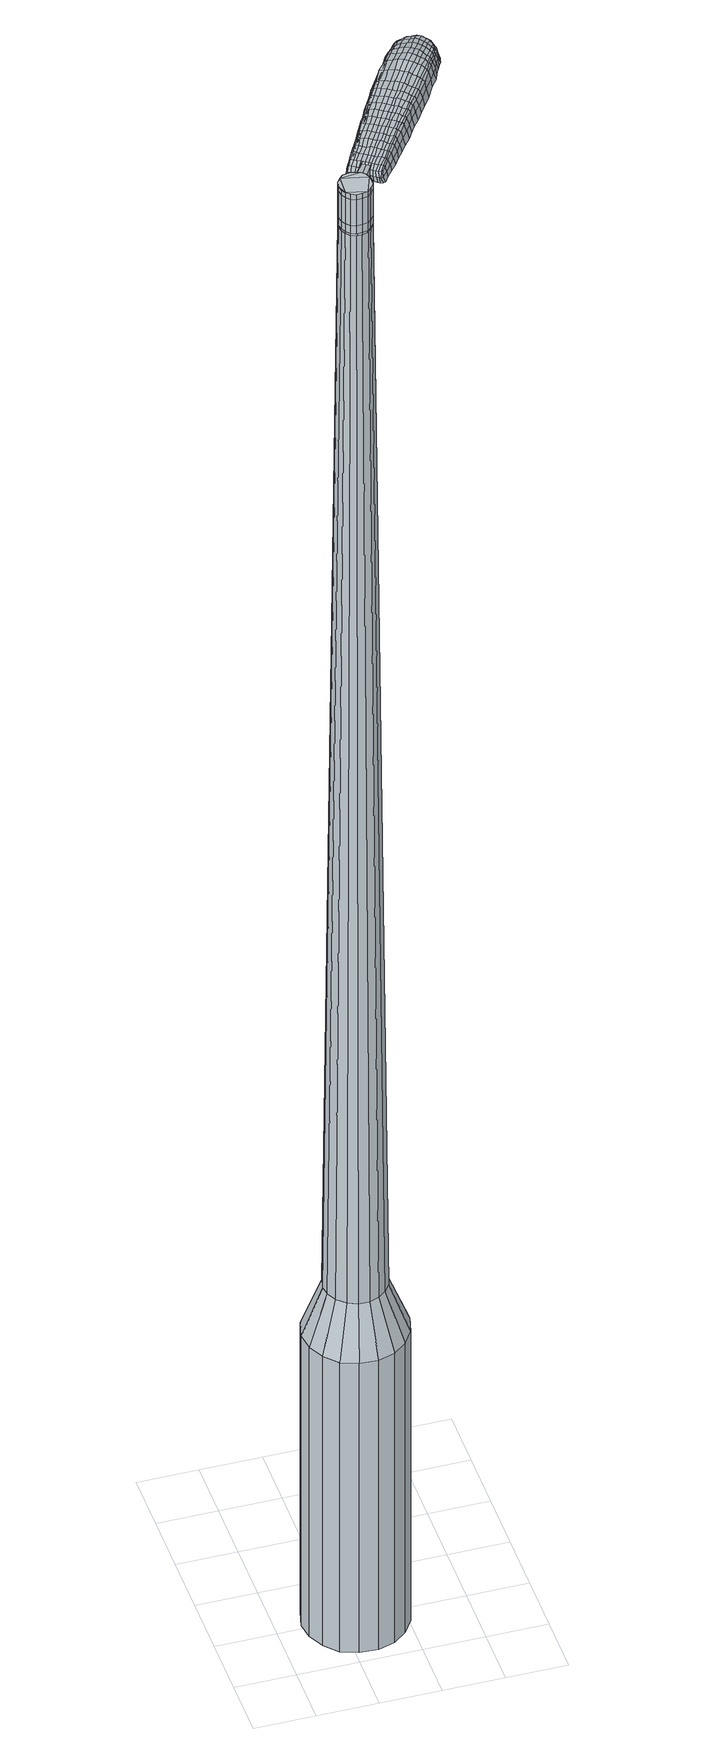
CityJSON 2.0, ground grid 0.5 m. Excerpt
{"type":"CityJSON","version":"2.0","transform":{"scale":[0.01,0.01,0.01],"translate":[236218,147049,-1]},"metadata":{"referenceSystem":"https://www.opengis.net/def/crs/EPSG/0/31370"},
"CityObjects":{
"object1":{"type":"GenericCityObject","attributes":{"cluster":483,"mean_distance_to_centroid":0.312,"new_centroid_x":236218.63,"new_centroid_y":147049.5,"mean_distance_to_camera":14.28,"H1":21.54,"H2":21.82,"Z_final":111.84,"cluster2":-1,"proj_x":236224.09,"proj_y":147053.05,"id_line":56197,"bearing_l":146.95,"distance":6.52,"orientation":"right","G_obj":56.95},"geometry":[{"type":"MultiSurface","lod":"2","boundaries":[[[0,1,2,3]],[[1,4,5,2]],[[4,6,7,5]],[[6,8,9,7]],[[8,10,11,9]],[[10,12,13,11]],[[12,14,15,13]],[[14,16,17,15]],[[16,18,19,17]],[[18,20,21,19]],[[20,22,23,21]],[[22,24,25,23]],[[24,26,27,25]],[[26,28,29,27]],[[28,30,31,29]],[[30,32,33,31]],[[32,34,35,33]],[[34,0,3,35]],[[36,37,38,39]],[[38,40,41,42]],[[41,43,42]],[[42,44,45,46]],[[45,47,46]],[[46,48,49,50]],[[49,51,50]],[[42,46,50,38]],[[50,52,39,38]],[[53,36,39]],[[2,5,7,35]],[[7,9,11,15]],[[11,13,15]],[[15,17,19,23]],[[19,21,23]],[[23,25,27,31]],[[27,29,31]],[[15,23,31,7]],[[31,33,35,7]],[[3,2,35]],[[1,0,54,55]],[[0,34,56,54]],[[34,32,57,56]],[[32,30,58,57]],[[30,28,59,58]],[[28,26,60,59]],[[26,24,61,60]],[[24,22,62,61]],[[22,20,63,62]],[[20,18,64,63]],[[18,16,65,64]],[[16,14,66,65]],[[14,12,67,66]],[[12,10,68,67]],[[10,8,69,68]],[[8,6,70,69]],[[6,4,71,70]],[[4,1,55,71]],[[55,54,72,73]],[[54,56,74,72]],[[56,57,75,74]],[[57,58,76,75]],[[58,59,77,76]],[[59,60,78,77]],[[60,61,79,78]],[[61,62,80,79]],[[62,63,81,80]],[[63,64,82,81]],[[64,65,83,82]],[[65,66,84,83]],[[66,67,85,84]],[[67,68,86,85]],[[68,69,87,86]],[[69,70,88,87]],[[70,71,89,88]],[[71,55,73,89]],[[72,90,91,73]],[[92,93,90,72]],[[75,94,93,92]],[[95,96,94,75]],[[77,97,96,95]],[[98,99,97,77]],[[100,101,99,98]],[[80,102,101,100]],[[81,103,102,80]],[[82,104,103,81]],[[105,106,104,82]],[[84,107,106,105]],[[108,109,107,84]],[[86,110,109,108]],[[111,112,110,86]],[[113,114,112,111]],[[89,115,114,113]],[[73,91,115,89]],[[116,117,118,119]],[[120,116,119,121]],[[122,120,121,123]],[[124,122,123,125]],[[126,124,125,127]],[[128,126,127,129]],[[130,128,129,131]],[[132,130,131,133]],[[134,132,133,135]],[[136,134,135,137]],[[138,136,137,139]],[[140,138,139,141]],[[142,140,141,143]],[[144,142,143,145]],[[146,144,145,147]],[[148,146,147,149]],[[74,92,72]],[[74,75,92]],[[76,95,75]],[[76,77,95]],[[78,98,77]],[[78,79,100,98]],[[79,80,100]],[[83,105,82]],[[83,84,105]],[[85,108,84]],[[85,86,108]],[[87,111,86]],[[87,88,113,111]],[[88,89,113]],[[150,114,115]],[[150,151,112,114]],[[151,110,112]],[[152,109,110]],[[152,107,109]],[[153,106,107]],[[153,104,106]],[[154,101,102]],[[154,155,99,101]],[[155,97,99]],[[156,96,97]],[[156,94,96]],[[157,93,94]],[[157,90,93]],[[39,52,148,158]],[[91,90,159,149]],[[53,39,158,117]],[[90,157,118,159]],[[36,53,117,116]],[[157,94,119,118]],[[37,36,116,120]],[[94,156,121,119]],[[38,37,120,122]],[[156,97,123,121]],[[40,38,122,124]],[[97,155,125,123]],[[41,40,124,126]],[[155,154,127,125]],[[43,41,126,128]],[[154,102,129,127]],[[42,43,128,130]],[[102,103,131,129]],[[44,42,130,132]],[[103,104,133,131]],[[45,44,132,134]],[[104,153,135,133]],[[47,45,134,136]],[[153,107,137,135]],[[46,47,136,138]],[[107,152,139,137]],[[48,46,138,140]],[[152,110,141,139]],[[49,48,140,142]],[[110,151,143,141]],[[51,49,142,144]],[[151,150,145,143]],[[50,51,144,146]],[[150,115,147,145]],[[52,50,146,148]],[[115,91,149,147]],[[148,149,160,161]],[[149,159,162,160]],[[159,118,163,162]],[[118,117,164,163]],[[117,158,165,164]],[[158,148,161,165]],[[166,167,168,169]],[[170,166,169,171]],[[166,170,172,173]],[[167,166,173,174]],[[175,176,177,178]],[[179,175,178,180]],[[175,179,181,182]],[[176,175,182,183]],[[184,185,186,187]],[[188,184,187,189]],[[184,188,190,191]],[[185,184,191,192]],[[193,194,195,196]],[[197,193,196,198]],[[193,197,199,200]],[[194,193,200,201]],[[202,203,204,205]],[[206,202,205,207]],[[202,206,208,209]],[[203,202,209,210]],[[211,212,213,214]],[[215,211,214,216]],[[211,215,217,218]],[[212,211,218,219]],[[220,221,222,223]],[[212,220,223,213]],[[220,212,219,224]],[[221,220,224,225]],[[226,227,228,229]],[[221,226,229,222]],[[226,221,225,230]],[[227,226,230,231]],[[232,170,171,233]],[[227,232,233,228]],[[232,227,231,234]],[[170,232,234,172]],[[235,236,237,238]],[[239,235,238,240]],[[235,239,241,242]],[[236,235,242,243]],[[244,245,246,247]],[[236,244,247,237]],[[244,236,243,248]],[[245,244,248,249]],[[250,251,252,253]],[[245,250,253,246]],[[250,245,249,254]],[[251,250,254,255]],[[256,257,258,259]],[[251,256,259,252]],[[256,251,255,260]],[[257,256,260,261]],[[262,167,174,263]],[[257,262,263,258]],[[262,257,261,264]],[[167,262,264,168]],[[265,266,267,268]],[[269,265,268,270]],[[265,269,271,272]],[[266,265,272,273]],[[274,275,276,277]],[[266,274,277,267]],[[274,266,273,278]],[[275,274,278,279]],[[280,281,282,283]],[[275,280,283,276]],[[280,275,279,284]],[[281,280,284,285]],[[286,179,180,287]],[[281,286,287,282]],[[286,281,285,288]],[[179,286,288,181]],[[289,290,291,292]],[[293,289,292,294]],[[289,293,295,296]],[[290,289,296,297]],[[298,299,300,301]],[[290,298,301,291]],[[298,290,297,302]],[[299,298,302,303]],[[304,305,306,307]],[[299,304,307,300]],[[304,299,303,308]],[[305,304,308,309]],[[310,311,312,313]],[[305,310,313,306]],[[310,305,309,314]],[[311,310,314,315]],[[316,176,183,317]],[[311,316,317,312]],[[316,311,315,318]],[[176,316,318,177]],[[319,205,204,320]],[[321,319,320,322]],[[319,321,323,324]],[[205,319,324,207]],[[325,321,322,326]],[[327,325,326,328]],[[325,327,329,330]],[[321,325,330,323]],[[331,327,328,332]],[[333,331,332,334]],[[331,333,335,336]],[[327,331,336,329]],[[337,333,334,338]],[[339,337,338,340]],[[337,339,341,342]],[[333,337,342,335]],[[343,339,340,344]],[[194,343,344,195]],[[343,194,201,345]],[[339,343,345,341]],[[346,347,192,191]],[[348,346,191,190]],[[346,348,349,350]],[[347,346,350,351]],[[352,353,351,350]],[[354,352,350,349]],[[352,354,355,356]],[[353,352,356,357]],[[358,359,357,356]],[[360,358,356,355]],[[358,360,361,362]],[[359,358,362,363]],[[364,365,363,362]],[[366,364,362,361]],[[364,366,199,197]],[[365,364,197,198]],[[367,368,369,370]],[[269,367,370,271]],[[367,269,270,371]],[[368,367,371,372]],[[373,188,189,374]],[[368,373,374,369]],[[373,368,372,375]],[[188,373,375,190]],[[376,377,378,379]],[[215,376,379,217]],[[376,215,216,380]],[[377,376,380,381]],[[382,383,384,385]],[[377,382,385,378]],[[382,377,381,386]],[[383,382,386,387]],[[388,185,192,389]],[[383,388,389,384]],[[388,383,387,390]],[[185,388,390,186]],[[391,392,393,394]],[[173,391,394,174]],[[391,173,172,395]],[[392,391,395,396]],[[397,398,399,400]],[[392,397,400,393]],[[397,392,396,401]],[[398,397,401,402]],[[403,196,195,404]],[[398,403,404,399]],[[403,398,402,405]],[[196,403,405,198]],[[406,407,408,409]],[[178,406,409,180]],[[406,178,177,410]],[[407,406,410,411]],[[412,200,199,413]],[[407,412,413,408]],[[412,407,411,414]],[[200,412,414,201]],[[415,416,417,418]],[[293,415,418,295]],[[415,293,294,419]],[[416,415,419,420]],[[421,206,207,422]],[[416,421,422,417]],[[421,416,420,423]],[[206,421,423,208]],[[424,425,426,427]],[[239,424,427,241]],[[424,239,240,428]],[[425,424,428,429]],[[430,431,432,433]],[[425,430,433,426]],[[430,425,429,434]],[[431,430,434,435]],[[436,203,210,437]],[[431,436,437,432]],[[436,431,435,438]],[[203,436,438,204]],[[439,440,429,428]],[[238,439,428,240]],[[439,238,237,441]],[[440,439,441,442]],[[443,444,435,434]],[[440,443,434,429]],[[443,440,442,445]],[[444,443,445,446]],[[447,320,204,438]],[[444,447,438,435]],[[447,444,446,448]],[[320,447,448,322]],[[449,450,451,452]],[[296,449,452,297]],[[449,296,295,418]],[[450,449,418,417]],[[453,324,323,454]],[[450,453,454,451]],[[453,450,417,422]],[[324,453,422,207]],[[455,456,442,441]],[[247,455,441,237]],[[455,247,246,457]],[[456,455,457,458]],[[459,460,446,445]],[[456,459,445,442]],[[459,456,458,461]],[[460,459,461,462]],[[463,326,322,448]],[[460,463,448,446]],[[463,460,462,464]],[[326,463,464,328]],[[465,466,467,468]],[[302,465,468,303]],[[465,302,297,452]],[[466,465,452,451]],[[469,330,329,470]],[[466,469,470,467]],[[469,466,451,454]],[[330,469,454,323]],[[471,472,458,457]],[[253,471,457,246]],[[471,253,252,473]],[[472,471,473,474]],[[475,476,462,461]],[[472,475,461,458]],[[475,472,474,477]],[[476,475,477,478]],[[479,332,328,464]],[[476,479,464,462]],[[479,476,478,480]],[[332,479,480,334]],[[481,482,483,484]],[[308,481,484,309]],[[481,308,303,468]],[[482,481,468,467]],[[485,336,335,486]],[[482,485,486,483]],[[485,482,467,470]],[[336,485,470,329]],[[487,488,474,473]],[[259,487,473,252]],[[487,259,258,489]],[[488,487,489,490]],[[491,492,478,477]],[[488,491,477,474]],[[491,488,490,493]],[[492,491,493,494]],[[495,338,334,480]],[[492,495,480,478]],[[495,492,494,496]],[[338,495,496,340]],[[497,498,499,500]],[[314,497,500,315]],[[497,314,309,484]],[[498,497,484,483]],[[501,342,341,502]],[[498,501,502,499]],[[501,498,483,486]],[[342,501,486,335]],[[503,504,490,489]],[[263,503,489,258]],[[503,263,174,394]],[[504,503,394,393]],[[505,506,494,493]],[[504,505,493,490]],[[505,504,393,400]],[[506,505,400,399]],[[507,344,340,496]],[[506,507,496,494]],[[507,506,399,404]],[[344,507,404,195]],[[508,509,411,410]],[[318,508,410,177]],[[508,318,315,500]],[[509,508,500,499]],[[510,345,201,414]],[[509,510,414,411]],[[510,509,499,502]],[[345,510,502,341]],[[511,512,372,371]],[[268,511,371,270]],[[511,268,267,513]],[[512,511,513,514]],[[515,348,190,375]],[[512,515,375,372]],[[515,512,514,516]],[[348,515,516,349]],[[517,518,519,520]],[[218,517,520,219]],[[517,218,217,379]],[[518,517,379,378]],[[521,522,523,524]],[[518,521,524,519]],[[521,518,378,385]],[[522,521,385,384]],[[525,347,351,526]],[[522,525,526,523]],[[525,522,384,389]],[[347,525,389,192]],[[527,528,514,513]],[[277,527,513,267]],[[527,277,276,529]],[[528,527,529,530]],[[531,354,349,516]],[[528,531,516,514]],[[531,528,530,532]],[[354,531,532,355]],[[533,534,535,536]],[[224,533,536,225]],[[533,224,219,520]],[[534,533,520,519]],[[537,538,539,540]],[[534,537,540,535]],[[537,534,519,524]],[[538,537,524,523]],[[541,353,357,542]],[[538,541,542,539]],[[541,538,523,526]],[[353,541,526,351]],[[543,544,530,529]],[[283,543,529,276]],[[543,283,282,545]],[[544,543,545,546]],[[547,360,355,532]],[[544,547,532,530]],[[547,544,546,548]],[[360,547,548,361]],[[549,550,551,552]],[[230,549,552,231]],[[549,230,225,536]],[[550,549,536,535]],[[553,554,555,556]],[[550,553,556,551]],[[553,550,535,540]],[[554,553,540,539]],[[557,359,363,558]],[[554,557,558,555]],[[557,554,539,542]],[[359,557,542,357]],[[559,560,546,545]],[[287,559,545,282]],[[559,287,180,409]],[[560,559,409,408]],[[561,366,361,548]],[[560,561,548,546]],[[561,560,408,413]],[[366,561,413,199]],[[562,563,396,395]],[[234,562,395,172]],[[562,234,231,552]],[[563,562,552,551]],[[564,565,402,401]],[[563,564,401,396]],[[564,563,551,556]],[[565,564,556,555]],[[566,365,198,405]],[[565,566,405,402]],[[566,565,555,558]],[[365,566,558,363]],[[567,568,569,570]],[[570,569,571,572]],[[573,571,569,574]],[[574,569,568,575]],[[576,577,578,579]],[[579,578,580,581]],[[582,580,578,583]],[[583,578,577,584]],[[585,586,587,588]],[[588,587,589,590]],[[591,589,587,592]],[[592,587,586,593]],[[594,595,596,597]],[[597,596,598,599]],[[600,598,596,601]],[[601,596,595,602]],[[603,604,605,606]],[[606,605,607,608]],[[609,607,605,610]],[[610,605,604,611]],[[612,613,614,615]],[[615,614,616,617]],[[618,616,614,619]],[[619,614,613,620]],[[621,622,623,624]],[[624,623,613,612]],[[620,613,623,625]],[[625,623,622,626]],[[627,628,629,630]],[[630,629,622,621]],[[626,622,629,631]],[[631,629,628,632]],[[572,571,633,634]],[[634,633,628,627]],[[632,628,633,635]],[[635,633,571,573]],[[636,637,638,639]],[[639,638,640,641]],[[642,640,638,643]],[[643,638,637,644]],[[645,646,647,648]],[[648,647,637,636]],[[644,637,647,649]],[[649,647,646,650]],[[651,652,653,654]],[[654,653,646,645]],[[650,646,653,655]],[[655,653,652,656]],[[657,658,659,660]],[[660,659,652,651]],[[656,652,659,661]],[[661,659,658,662]],[[575,568,663,664]],[[664,663,658,657]],[[662,658,663,665]],[[665,663,568,567]],[[666,667,668,669]],[[669,668,670,671]],[[672,670,668,673]],[[673,668,667,674]],[[675,676,677,678]],[[678,677,667,666]],[[674,667,677,679]],[[679,677,676,680]],[[681,682,683,684]],[[684,683,676,675]],[[680,676,683,685]],[[685,683,682,686]],[[581,580,687,688]],[[688,687,682,681]],[[686,682,687,689]],[[689,687,580,582]],[[690,691,692,693]],[[693,692,694,695]],[[696,694,692,697]],[[697,692,691,698]],[[699,700,701,702]],[[702,701,691,690]],[[698,691,701,703]],[[703,701,700,704]],[[705,706,707,708]],[[708,707,700,699]],[[704,700,707,709]],[[709,707,706,710]],[[711,712,713,714]],[[714,713,706,705]],[[710,706,713,715]],[[715,713,712,716]],[[584,577,717,718]],[[718,717,712,711]],[[716,712,717,719]],[[719,717,577,576]],[[603,606,720,721]],[[721,720,722,723]],[[724,722,720,164]],[[164,720,606,608]],[[723,722,725,726]],[[726,725,727,728]],[[729,727,725,730]],[[730,725,722,724]],[[728,727,731,732]],[[732,731,733,734]],[[735,733,731,736]],[[736,731,727,729]],[[734,733,737,738]],[[738,737,739,740]],[[741,739,737,742]],[[742,737,733,735]],[[740,739,743,744]],[[744,743,595,594]],[[602,595,743,745]],[[745,743,739,741]],[[593,746,747,592]],[[592,747,748,591]],[[749,748,747,750]],[[750,747,746,751]],[[751,752,753,750]],[[750,753,754,749]],[[755,754,753,756]],[[756,753,752,757]],[[757,758,759,756]],[[756,759,760,755]],[[761,760,759,762]],[[762,759,758,763]],[[763,764,765,762]],[[762,765,766,761]],[[600,766,765,598]],[[598,765,764,599]],[[767,768,769,770]],[[770,769,670,672]],[[671,670,769,771]],[[771,769,768,772]],[[590,589,773,774]],[[774,773,768,767]],[[772,768,773,775]],[[775,773,589,591]],[[776,777,778,779]],[[779,778,616,618]],[[617,616,778,780]],[[780,778,777,781]],[[782,783,784,785]],[[785,784,777,776]],[[781,777,784,786]],[[786,784,783,787]],[[593,586,788,789]],[[789,788,783,782]],[[787,783,788,790]],[[790,788,586,585]],[[791,792,793,794]],[[794,793,574,575]],[[573,574,793,795]],[[795,793,792,796]],[[797,798,799,800]],[[800,799,792,791]],[[796,792,799,801]],[[801,799,798,802]],[[594,597,803,804]],[[804,803,798,797]],[[802,798,803,805]],[[805,803,597,599]],[[806,807,808,809]],[[809,808,579,581]],[[576,579,808,810]],[[810,808,807,811]],[[600,601,812,813]],[[813,812,807,806]],[[811,807,812,814]],[[814,812,601,602]],[[815,816,817,818]],[[818,817,694,696]],[[694,817,695]],[[695,817,816,819]],[[608,607,820,821]],[[821,820,816,815]],[[819,816,820,822]],[[822,820,607,609]],[[823,824,640,825]],[[825,640,642]],[[641,640,826]],[[826,640,824,827]],[[828,829,830,831]],[[831,830,824,823]],[[827,824,830,832]],[[832,830,829,833]],[[611,604,834,835]],[[835,834,829,828]],[[833,829,834,836]],[[836,834,604,603]],[[827,837,826]],[[826,837,639,641]],[[636,639,837,838]],[[838,837,839]],[[833,840,841,832]],[[832,841,837,827]],[[839,837,841,842]],[[842,841,840,843]],[[603,721,844,836]],[[836,844,840,833]],[[843,840,844,845]],[[845,844,721,723]],[[846,847,848,849]],[[849,848,697,698]],[[696,697,848,818]],[[818,848,847,815]],[[724,164,850,851]],[[851,850,847,846]],[[815,847,850,821]],[[821,850,164,608]],[[839,852,853,838]],[[838,853,648,636]],[[645,648,853,854]],[[854,853,852,855]],[[843,856,857,842]],[[842,857,852,839]],[[855,852,857,858]],[[858,857,856,859]],[[723,726,860,845]],[[845,860,856,843]],[[859,856,860,861]],[[861,860,726,728]],[[862,863,864,865]],[[865,864,703,704]],[[698,703,864,849]],[[849,864,863,846]],[[729,730,866,867]],[[867,866,863,862]],[[846,863,866,851]],[[851,866,730,724]],[[855,868,854]],[[854,868,654,645]],[[651,654,868,869]],[[869,868,870]],[[859,871,872,858]],[[858,872,868,855]],[[870,868,872,873]],[[873,872,871,874]],[[728,732,875,861]],[[861,875,871,859]],[[874,871,875,876]],[[876,875,732,734]],[[877,878,879,880]],[[880,879,709,710]],[[704,709,879,865]],[[865,879,878,862]],[[735,736,881,882]],[[882,881,878,877]],[[862,878,881,867]],[[867,881,736,729]],[[870,883,884,869]],[[869,884,660,651]],[[657,660,884,885]],[[885,884,883,886]],[[874,887,888,873]],[[873,888,883,870]],[[886,883,888,889]],[[889,888,887,890]],[[734,738,891,876]],[[876,891,887,874]],[[890,887,891,892]],[[892,891,738,740]],[[893,894,895,896]],[[896,895,715,716]],[[710,715,895,880]],[[880,895,894,877]],[[741,742,897,898]],[[898,897,894,893]],[[877,894,897,882]],[[882,897,742,735]],[[886,899,900,885]],[[885,900,664,657]],[[575,664,900,794]],[[794,900,899,791]],[[890,901,902,889]],[[889,902,899,886]],[[791,899,902,800]],[[800,902,901,797]],[[740,744,903,892]],[[892,903,901,890]],[[797,901,903,804]],[[804,903,744,594]],[[811,904,905,810]],[[810,905,719,576]],[[716,719,905,896]],[[896,905,904,893]],[[602,745,906,814]],[[814,906,904,811]],[[893,904,906,898]],[[898,906,745,741]],[[772,907,908,771]],[[771,908,669,671]],[[666,669,908,909]],[[909,908,907,910]],[[591,748,911,775]],[[775,911,907,772]],[[910,907,911,912]],[[912,911,748,749]],[[913,914,915,916]],[[916,915,619,620]],[[618,619,915,779]],[[779,915,914,776]],[[917,918,919,920]],[[920,919,914,913]],[[776,914,919,785]],[[785,919,918,782]],[[751,746,921,922]],[[922,921,918,917]],[[782,918,921,789]],[[789,921,746,593]],[[910,923,924,909]],[[909,924,678,666]],[[675,678,924,925]],[[925,924,923,926]],[[749,754,927,912]],[[912,927,923,910]],[[926,923,927,928]],[[928,927,754,755]],[[929,930,931,932]],[[932,931,625,626]],[[620,625,931,916]],[[916,931,930,913]],[[933,934,935,936]],[[936,935,930,929]],[[913,930,935,920]],[[920,935,934,917]],[[757,752,937,938]],[[938,937,934,933]],[[917,934,937,922]],[[922,937,752,751]],[[926,939,940,925]],[[925,940,684,675]],[[681,684,940,941]],[[941,940,939,942]],[[755,760,943,928]],[[928,943,939,926]],[[942,939,943,944]],[[944,943,760,761]],[[945,946,947,948]],[[948,947,631,632]],[[626,631,947,932]],[[932,947,946,929]],[[949,950,951,952]],[[952,951,946,945]],[[929,946,951,936]],[[936,951,950,933]],[[763,758,953,954]],[[954,953,950,949]],[[933,950,953,938]],[[938,953,758,757]],[[942,955,956,941]],[[941,956,688,681]],[[581,688,956,809]],[[809,956,955,806]],[[761,766,957,944]],[[944,957,955,942]],[[806,955,957,813]],[[813,957,766,600]],[[796,958,959,795]],[[795,959,635,573]],[[632,635,959,948]],[[948,959,958,945]],[[802,960,961,801]],[[801,961,958,796]],[[945,958,961,952]],[[952,961,960,949]],[[599,764,962,805]],[[805,962,960,802]],[[949,960,962,954]],[[954,962,764,763]],[[567,570,169,168]],[[570,572,171,169]],[[582,583,182,181]],[[583,584,183,182]],[[585,588,187,186]],[[588,590,189,187]],[[609,610,209,208]],[[610,611,210,209]],[[612,615,214,213]],[[615,617,216,214]],[[621,624,223,222]],[[624,612,213,223]],[[627,630,229,228]],[[630,621,222,229]],[[572,634,233,171]],[[634,627,228,233]],[[642,643,242,241]],[[643,644,243,242]],[[644,649,248,243]],[[649,650,249,248]],[[650,655,254,249]],[[655,656,255,254]],[[656,661,260,255]],[[661,662,261,260]],[[662,665,264,261]],[[665,567,168,264]],[[672,673,272,271]],[[673,674,273,272]],[[674,679,278,273]],[[679,680,279,278]],[[680,685,284,279]],[[685,686,285,284]],[[686,689,288,285]],[[689,582,181,288]],[[690,693,292,291]],[[693,695,294,292]],[[699,702,301,300]],[[702,690,291,301]],[[705,708,307,306]],[[708,699,300,307]],[[711,714,313,312]],[[714,705,306,313]],[[584,718,317,183]],[[718,711,312,317]],[[767,770,370,369]],[[770,672,271,370]],[[590,774,374,189]],[[774,767,369,374]],[[617,780,380,216]],[[780,781,381,380]],[[781,786,386,381]],[[786,787,387,386]],[[787,790,390,387]],[[790,585,186,390]],[[695,419,294]],[[695,819,420,419]],[[819,822,423,420]],[[822,609,208,423]],[[823,825,427,426]],[[825,642,241,427]],[[828,831,433,432]],[[831,823,426,433]],[[611,835,437,210]],[[835,828,432,437]],[[963,964,965,966]],[[967,968,966,965]],[[969,970,971,972]],[[973,974,975,976]],[[964,977,978,965]],[[979,967,965,978]],[[980,969,972,981]],[[982,983,974,973]],[[977,984,985,978]],[[985,986,979,978]],[[987,980,981,988]],[[989,983,982,990]],[[984,991,992,985]],[[992,993,986,985]],[[994,987,988,995]],[[996,989,990,997]],[[998,999,1000,1001]],[[1002,1003,999,998]],[[1002,1004,1005,1003]],[[1004,1006,1007,1005]],[[1008,1009,1010,1011]],[[1012,1013,1009,1008]],[[1014,1015,1013,1012]],[[1016,1017,1015,1014]],[[1011,1000,999,1008]],[[1008,999,1003,1012]],[[1003,1005,1014,1012]],[[1005,1007,1016,1014]],[[972,971,968,967]],[[981,972,967,979]],[[986,988,981,979]],[[993,995,988,986]],[[973,976,970,969]],[[982,973,969,980]],[[990,982,980,987]],[[997,990,987,994]],[[974,998,1001,975]],[[983,1002,998,974]],[[1004,1002,983,989]],[[1006,1004,989,996]],[[1018,1019,1020,1021]],[[1020,1022,1023,1024]],[[1020,1024,1025,1026]],[[1020,1026,1021]],[[1027,1018,1021,1028]],[[1029,1028,1021,1030]],[[1031,1030,1021]],[[1032,1020,1019,1033]],[[1034,1032,1033,1035]],[[1036,1034,1035,1037]],[[1038,1036,1037,1039]],[[1040,1038,1039,1041]],[[1041,1042,1043,1044]],[[1041,1044,1045,1046]],[[1041,1046,1047,1048]],[[1047,1049,1050,1051]],[[1047,1051,1052,1053]],[[1047,1053,1048]],[[1041,1048,1040]],[[1054,1055,1019,1018]],[[1056,1057,1022,1020]],[[1058,1059,1031,1021]],[[1055,1060,1033,1019]],[[1061,1056,1020,1032]],[[1060,1062,1035,1033]],[[1063,1061,1032,1034]],[[1062,1064,1037,1035]],[[1065,1063,1034,1036]],[[1064,1066,1039,1037]],[[1067,1065,1036,1038]],[[1066,1068,1041,1039]],[[1069,1067,1038,1040]],[[1068,1070,1042,1041]],[[1071,1072,1049,1047]],[[1073,1069,1040,1048]],[[1043,1042,1070,1074]],[[1044,1043,1074,1075]],[[1045,1044,1075,1076]],[[1046,1045,1076,1077]],[[1047,1046,1077,1071]],[[1078,1054,1018,1027]],[[1079,1078,1027,1028]],[[1080,1079,1028,1029]],[[1081,1080,1029,1030]],[[1059,1081,1030,1031]],[[1023,1022,1057,1082]],[[1050,1049,1072,1083]],[[1024,1023,1082,1084]],[[1025,1024,1084,1085]],[[1026,1025,1085,1086]],[[1021,1026,1086,1058]],[[1051,1050,1083,1087]],[[1052,1051,1087,1088]],[[1053,1052,1088,1089]],[[1048,1053,1089,1073]]]}]}
},
"vertices":[
[86,87,384],[96,77,384],[96,77,96],[86,87,96],[103,64,384],[103,64,96],[105,50,384],[105,50,96],[101,35,384],[101,35,96],[93,23,384],[93,23,96],[82,14,384],[82,14,96],[68,10,384],[68,10,96],[53,11,384],[53,11,96],[39,16,384],[39,16,96],[29,27,384],[29,27,96],[22,40,384],[22,40,96],[20,54,384],[20,54,96],[24,69,384],[24,69,96],[32,81,384],[32,81,96],[43,90,384],[43,90,96],[57,94,384],[57,94,96],[72,93,384],[72,93,96],[61,65,1524],[56,64,1524],[53,61,1524],[70,63,1524],[50,57,1524],[49,53,1524],[52,44,1524],[50,48,1524],[55,41,1524],[59,39,1524],[69,40,1524],[64,39,1524],[72,43,1524],[75,47,1524],[75,56,1524],[76,51,1524],[73,60,1524],[66,65,1524],[76,73,429],[83,67,429],[68,76,429],[59,77,429],[51,74,429],[44,69,429],[39,62,429],[37,53,429],[38,45,429],[42,37,429],[49,31,429],[57,27,429],[66,27,429],[74,30,429],[81,35,429],[86,42,429],[88,51,429],[87,59,429],[70,63,1483],[73,60,1483],[66,65,1483],[61,65,1483],[56,64,1483],[53,61,1483],[50,57,1483],[49,53,1483],[50,48,1483],[52,44,1483],[55,41,1483],[59,39,1483],[64,39,1483],[69,40,1483],[72,43,1483],[75,47,1483],[76,51,1483],[75,56,1483],[70,63,1485],[73,60,1485],[65,64,1483],[65,64,1485],[61,65,1485],[57,63,1483],[57,63,1485],[53,61,1485],[51,57,1483],[51,57,1485],[50,53,1483],[50,53,1485],[50,48,1485],[52,44,1485],[55,41,1485],[60,39,1483],[60,39,1485],[64,39,1485],[68,40,1483],[68,40,1485],[72,43,1485],[74,47,1483],[74,47,1485],[75,51,1483],[75,51,1485],[75,56,1485],[61,65,1519],[66,65,1519],[66,65,1493],[61,65,1493],[56,64,1519],[56,64,1493],[53,61,1519],[53,61,1493],[50,57,1519],[50,57,1493],[49,53,1519],[49,53,1493],[50,48,1519],[50,48,1493],[52,44,1519],[52,44,1493],[55,41,1519],[55,41,1493],[59,39,1519],[59,39,1493],[64,39,1519],[64,39,1493],[69,40,1519],[69,40,1493],[72,43,1519],[72,43,1493],[75,47,1519],[75,47,1493],[76,51,1519],[76,51,1493],[75,56,1519],[75,56,1493],[73,60,1519],[73,60,1493],[76,51,1485],[75,47,1485],[69,40,1485],[59,39,1485],[49,53,1485],[50,57,1485],[56,64,1485],[66,65,1485],[70,63,1519],[70,63,1493],[83,77,1513],[83,77,1518],[80,79,1513],[77,81,1513],[77,81,1518],[80,79,1518],[137,130,1519],[133,125,1518],[135,125,1509],[139,131,1510],[142,137,1519],[144,138,1510],[140,137,1526],[135,130,1525],[131,125,1525],[105,152,1519],[101,145,1518],[102,144,1525],[105,150,1525],[109,159,1519],[110,157,1526],[109,161,1510],[104,153,1510],[100,147,1509],[159,203,1519],[162,201,1519],[163,202,1513],[160,204,1513],[155,205,1519],[156,206,1513],[155,203,1524],[158,202,1524],[162,200,1524],[119,141,1530],[115,135,1529],[118,133,1529],[122,139,1530],[124,149,1531],[127,147,1531],[121,151,1530],[116,143,1530],[112,137,1529],[75,74,1512],[77,72,1512],[78,73,1517],[76,75,1517],[73,75,1512],[73,76,1517],[73,76,1506],[76,74,1506],[78,73,1506],[168,181,1519],[167,178,1519],[168,178,1512],[170,181,1512],[169,183,1518],[170,183,1512],[168,183,1522],[167,181,1523],[165,178,1524],[164,173,1519],[162,168,1519],[163,169,1512],[166,174,1512],[163,174,1524],[160,169,1525],[159,163,1519],[155,157,1519],[156,157,1511],[161,164,1511],[157,164,1526],[153,157,1526],[148,147,1519],[150,147,1510],[147,147,1526],[93,71,1513],[98,77,1513],[96,77,1518],[92,71,1517],[89,66,1512],[89,68,1516],[91,67,1506],[94,71,1507],[99,77,1507],[102,83,1514],[107,89,1515],[105,89,1520],[101,83,1519],[104,83,1507],[108,89,1507],[111,95,1515],[115,101,1516],[114,101,1522],[109,95,1521],[113,95,1508],[117,101,1508],[120,107,1517],[124,113,1517],[122,113,1524],[118,107,1523],[122,107,1508],[126,113,1509],[128,119,1518],[127,119,1524],[130,119,1509],[138,201,1519],[136,198,1519],[137,197,1524],[139,200,1523],[140,203,1518],[141,202,1522],[140,204,1512],[138,202,1512],[136,200,1512],[133,195,1519],[130,190,1519],[131,189,1525],[134,193,1524],[133,196,1512],[129,192,1512],[126,185,1519],[122,179,1519],[123,177,1526],[127,184,1526],[126,187,1511],[121,180,1511],[115,169,1519],[116,167,1526],[115,171,1510],[68,87,1513],[71,94,1513],[71,95,1507],[67,89,1507],[65,82,1512],[65,84,1506],[66,83,1516],[68,86,1517],[72,93,1518],[75,101,1514],[79,107,1515],[78,109,1507],[75,102,1507],[76,99,1519],[80,106,1520],[83,114,1515],[86,120,1516],[86,122,1508],[82,115,1508],[83,112,1521],[87,119,1522],[90,127,1517],[94,133,1517],[93,135,1509],[89,128,1508],[91,125,1523],[94,131,1524],[97,139,1518],[97,141,1509],[98,138,1524],[79,79,1519],[81,78,1519],[83,85,1520],[85,84,1520],[80,87,1520],[76,81,1519],[87,92,1522],[89,90,1522],[91,98,1523],[93,96,1523],[88,100,1523],[84,93,1521],[95,104,1524],[97,103,1524],[99,110,1525],[101,109,1525],[96,112,1525],[92,106,1524],[103,117,1526],[106,115,1526],[107,123,1527],[110,121,1527],[104,125,1527],[100,118,1526],[111,129,1528],[114,127,1528],[108,131,1528],[157,200,1527],[160,198,1527],[153,201,1526],[151,197,1527],[154,196,1528],[157,194,1528],[151,191,1529],[154,188,1529],[147,192,1528],[143,186,1530],[147,184,1530],[150,182,1530],[143,178,1531],[146,176,1531],[139,180,1530],[134,173,1531],[138,171,1531],[141,169,1531],[131,160,1531],[134,158,1531],[128,162,1531],[142,204,1518],[145,205,1519],[145,206,1513],[142,205,1513],[142,202,1523],[145,203,1523],[150,205,1519],[150,206,1513],[150,204,1524],[169,185,1518],[169,188,1518],[168,187,1523],[168,185,1523],[171,185,1513],[170,188,1513],[168,192,1519],[167,195,1519],[166,194,1524],[167,191,1523],[169,192,1513],[168,196,1513],[165,199,1519],[164,197,1524],[166,199,1513],[134,131,1528],[132,132,1528],[128,126,1528],[129,125,1527],[139,138,1528],[137,139,1529],[130,134,1529],[127,136,1530],[123,130,1529],[126,128,1528],[135,141,1529],[132,143,1530],[125,138,1530],[120,132,1529],[130,145,1531],[107,149,1528],[109,148,1529],[113,155,1529],[111,156,1528],[103,143,1527],[105,141,1528],[112,146,1529],[117,153,1530],[108,139,1528],[65,80,1512],[67,79,1512],[68,80,1517],[66,81,1517],[65,81,1506],[67,80,1506],[70,77,1512],[71,78,1517],[70,78,1506],[87,65,1512],[86,66,1512],[87,67,1506],[89,66,1506],[88,67,1517],[86,68,1517],[84,68,1512],[82,69,1512],[83,70,1506],[85,68,1506],[84,69,1517],[82,70,1517],[80,71,1512],[80,71,1506],[80,72,1517],[91,71,1519],[89,72,1519],[95,77,1520],[94,78,1520],[87,73,1519],[85,75,1519],[92,80,1520],[89,81,1520],[83,76,1519],[87,82,1520],[69,85,1519],[71,84,1519],[75,91,1520],[73,92,1520],[73,83,1519],[77,89,1520],[99,83,1521],[98,84,1521],[104,90,1522],[102,90,1522],[96,86,1521],[94,87,1521],[100,92,1522],[98,93,1523],[91,89,1522],[96,95,1523],[77,98,1521],[79,97,1521],[82,104,1522],[81,105,1522],[81,95,1521],[85,102,1522],[108,96,1523],[107,97,1523],[112,102,1524],[111,103,1524],[104,98,1523],[102,99,1524],[109,104,1525],[106,106,1525],[100,101,1524],[104,107,1525],[84,111,1523],[86,110,1523],[90,116,1524],[88,118,1524],[89,108,1524],[93,114,1525],[117,108,1525],[115,109,1525],[121,113,1526],[119,114,1526],[113,110,1526],[110,112,1526],[117,116,1527],[115,118,1527],[108,113,1526],[112,119,1527],[92,124,1525],[94,123,1525],[97,129,1526],[96,130,1526],[97,121,1526],[101,127,1527],[125,119,1527],[124,120,1527],[121,122,1527],[119,124,1528],[116,125,1528],[99,136,1527],[101,135,1527],[104,133,1528],[141,200,1525],[144,201,1525],[139,197,1526],[141,198,1526],[148,201,1526],[146,198,1527],[166,183,1525],[166,185,1525],[165,182,1526],[165,180,1525],[166,189,1525],[165,192,1526],[162,188,1527],[164,185,1526],[163,195,1526],[160,191,1527],[136,193,1526],[138,193,1527],[132,188,1527],[134,188,1528],[142,193,1528],[139,187,1529],[162,175,1526],[162,177,1527],[159,172,1528],[159,170,1527],[161,180,1527],[159,183,1528],[155,177,1529],[157,174,1528],[157,186,1528],[153,180,1530],[128,183,1528],[131,183,1529],[124,176,1528],[126,176,1529],[135,182,1529],[130,174,1530],[156,165,1528],[155,166,1528],[151,159,1529],[152,158,1528],[154,169,1529],[151,171,1530],[147,164,1530],[149,162,1530],[149,174,1530],[144,166,1531],[117,167,1529],[120,166,1529],[123,164,1530],[145,148,1528],[144,149,1529],[142,151,1530],[139,154,1530],[137,156,1531],[133,126,1509],[131,126,1518],[135,131,1518],[137,132,1509],[140,139,1519],[142,139,1510],[138,139,1525],[133,132,1525],[129,126,1525],[103,143,1525],[103,144,1518],[106,151,1518],[107,149,1525],[111,158,1519],[112,156,1525],[110,160,1510],[106,152,1509],[102,146,1509],[162,200,1513],[161,200,1519],[158,201,1519],[159,202,1513],[155,203,1519],[155,203,1513],[154,201,1524],[158,200,1524],[160,198,1524],[118,134,1528],[115,135,1528],[119,142,1529],[122,140,1529],[124,149,1529],[127,147,1529],[121,151,1529],[116,143,1529],[112,137,1528],[79,75,1516],[79,74,1512],[76,75,1512],[77,76,1516],[74,77,1512],[75,78,1516],[74,78,1506],[77,76,1506],[79,75,1506],[166,179,1512],[165,178,1519],[166,181,1518],[168,181,1512],[167,183,1518],[168,183,1512],[166,183,1522],[165,182,1523],[163,179,1523],[162,170,1512],[160,169,1519],[163,174,1519],[164,174,1512],[161,175,1524],[158,170,1525],[155,158,1511],[153,158,1519],[157,164,1519],[159,165,1511],[155,164,1525],[151,158,1526],[147,148,1519],[149,148,1510],[145,148,1526],[95,78,1518],[96,78,1513],[92,72,1513],[90,72,1517],[88,68,1512],[88,69,1515],[90,68,1506],[93,72,1506],[98,78,1507],[104,90,1520],[105,90,1514],[101,84,1514],[99,84,1519],[102,84,1507],[107,90,1507],[112,102,1522],[114,102,1516],[109,96,1515],[108,96,1521],[111,96,1508],[116,102,1508],[121,114,1523],[123,114,1517],[118,108,1516],[117,108,1522],[120,108,1508],[125,114,1508],[127,120,1517],[125,120,1524],[129,120,1509],[139,196,1523],[138,197,1519],[140,199,1518],[141,198,1523],[141,201,1518],[142,200,1522],[141,202,1512],[139,201,1512],[137,199,1512],[132,187,1525],[131,189,1519],[135,193,1519],[136,192,1524],[134,195,1512],[131,190,1512],[124,176,1526],[123,177,1519],[128,184,1519],[129,183,1525],[127,186,1511],[123,179,1511],[117,168,1519],[118,166,1526],[117,170,1510],[73,95,1507],[73,93,1513],[70,87,1513],[69,88,1506],[67,82,1512],[67,83,1506],[68,82,1515],[70,86,1517],[74,92,1518],[80,108,1507],[81,106,1514],[77,100,1514],[77,101,1507],[78,98,1519],[81,105,1520],[88,121,1508],[88,119,1516],[84,113,1515],[84,114,1508],[85,111,1521],[89,118,1522],[95,134,1508],[95,132,1517],[92,126,1516],[91,127,1508],[93,124,1522],[96,130,1523],[99,138,1517],[99,140,1509],[100,137,1524],[79,80,1518],[81,78,1518],[83,86,1519],[85,84,1519],[81,87,1519],[87,92,1520],[89,91,1520],[91,98,1521],[94,97,1521],[89,100,1521],[85,94,1520],[95,105,1523],[98,103,1523],[99,111,1524],[102,109,1524],[97,113,1524],[93,106,1523],[103,117,1525],[106,115,1525],[107,123,1526],[110,122,1526],[105,125,1526],[101,119,1525],[111,129,1527],[114,128,1527],[109,131,1527],[159,197,1526],[156,198,1526],[153,200,1525],[151,196,1526],[154,195,1526],[157,193,1526],[153,188,1528],[151,190,1528],[147,191,1527],[143,185,1528],[147,184,1529],[150,182,1529],[146,176,1530],[143,178,1530],[139,180,1529],[135,172,1530],[138,170,1530],[141,169,1530],[134,158,1530],[131,160,1530],[128,162,1530],[145,204,1513],[145,202,1518],[143,202,1518],[142,203,1512],[143,200,1523],[145,201,1523],[150,203,1519],[150,204,1513],[150,202,1523],[166,187,1523],[167,188,1518],[167,185,1518],[166,185,1523],[168,185,1512],[168,188,1512],[164,193,1523],[165,194,1519],[166,191,1519],[165,190,1523],[167,191,1513],[166,195,1513],[163,197,1519],[162,196,1524],[164,198,1513],[128,127,1527],[132,133,1527],[133,132,1527],[128,126,1526],[137,139,1527],[137,140,1528],[123,130,1528],[127,136,1528],[130,134,1528],[125,129,1527],[135,142,1528],[132,144,1529],[125,138,1529],[120,132,1528],[130,146,1529],[114,155,1528],[109,148,1527],[108,148,1527],[112,156,1527],[104,142,1526],[106,142,1527],[113,146,1528],[117,153,1528],[109,140,1527],[69,81,1516],[68,81,1512],[67,81,1512],[68,82,1516],[68,82,1506],[71,79,1512],[72,80,1516],[71,80,1506],[88,69,1506],[87,68,1512],[89,68,1506],[88,69,1516],[87,69,1516],[84,72,1506],[83,71,1512],[85,70,1512],[86,70,1506],[85,71,1516],[83,72,1516],[81,73,1512],[82,73,1506],[81,73,1516],[90,73,1518],[94,78,1519],[94,79,1519],[86,76,1518],[88,74,1518],[92,80,1519],[90,82,1519],[84,77,1518],[88,83,1519],[75,91,1519],[71,85,1518],[71,86,1518],[74,92,1519],[74,83,1518],[78,89,1519],[98,85,1520],[99,85,1520],[103,91,1521],[102,91,1521],[94,88,1520],[96,86,1520],[100,92,1521],[98,94,1521],[92,89,1520],[96,95,1521],[83,104,1521],[79,98,1520],[78,98,1520],[82,105,1521],[82,96,1520],[86,102,1521],[107,97,1522],[112,103,1523],[111,103,1523],[102,100,1522],[105,98,1522],[109,105,1523],[106,106,1524],[100,102,1523],[104,108,1524],[90,117,1523],[87,110,1522],[86,111,1522],[89,117,1523],[90,108,1522],[93,115,1523],[115,109,1524],[116,109,1524],[120,114,1525],[119,115,1525],[111,112,1525],[113,111,1524],[117,117,1525],[115,118,1526],[108,114,1525],[112,120,1526],[98,129,1525],[94,123,1524],[93,124,1524],[97,130,1525],[97,121,1524],[101,127,1525],[123,121,1526],[124,120,1526],[119,124,1527],[121,123,1526],[116,126,1527],[102,135,1526],[101,136,1526],[105,133,1526],[144,199,1524],[142,199,1524],[140,196,1525],[142,197,1525],[148,200,1525],[146,197,1525],[163,182,1525],[165,185,1524],[165,183,1524],[163,180,1525],[161,188,1526],[163,191,1525],[164,188,1524],[163,185,1525],[161,194,1525],[159,191,1526],[138,193,1526],[136,192,1526],[133,187,1526],[135,187,1527],[143,192,1526],[139,187,1527],[158,172,1527],[161,177,1526],[161,176,1526],[158,170,1526],[154,177,1528],[158,183,1527],[160,180,1526],[156,174,1527],[156,186,1527],[152,180,1528],[131,182,1527],[129,182,1527],[125,176,1527],[127,175,1528],[135,181,1528],[130,174,1529],[150,160,1528],[154,167,1527],[155,165,1527],[151,158,1527],[146,164,1529],[151,171,1529],[153,169,1528],[148,162,1528],[148,174,1529],[144,166,1530],[120,165,1528],[119,166,1528],[124,164,1529],[143,150,1528],[144,149,1528],[139,154,1529],[141,152,1529],[137,156,1530],[89,68,1508],[84,72,1508],[102,98,1509],[109,94,1509],[115,116,1510],[122,111,1510],[137,149,1512],[145,144,1512],[135,129,1511],[127,134,1511],[147,164,1513],[154,175,1514],[161,171,1514],[155,159,1513],[78,75,1508],[96,103,1509],[108,121,1510],[129,154,1512],[119,139,1511],[139,169,1513],[146,180,1514],[72,79,1508],[89,107,1509],[100,125,1510],[121,159,1512],[112,144,1511],[139,185,1514],[131,174,1513],[67,83,1508],[83,111,1509],[93,130,1510],[114,164,1512],[104,149,1511],[131,190,1514],[123,179,1513],[161,187,1514],[162,192,1514],[168,188,1514],[168,182,1514],[154,191,1514],[156,195,1514],[147,196,1514],[150,199,1514],[140,201,1514],[144,203,1514],[163,197,1515],[161,201,1515],[162,201,1515],[166,195,1515],[159,199,1515],[161,202,1515],[155,202,1515],[160,203,1515],[152,204,1515],[159,203,1515],[40,89,334],[44,91,334],[44,91,165],[32,83,171],[40,89,165],[37,87,165],[35,85,166],[33,84,167],[32,83,169],[37,87,334],[35,85,333],[33,84,332],[32,83,331],[32,83,328],[58,95,165],[58,95,334],[73,94,165],[73,94,334],[86,88,165],[86,88,334],[97,78,165],[97,78,334],[104,65,165],[104,65,334],[105,61,334],[106,57,334],[106,54,333],[106,52,332],[106,51,331],[106,51,328],[105,61,165],[106,51,171],[106,51,169],[106,52,167],[106,54,166],[106,57,165],[42,87,334],[45,89,334],[45,89,165],[42,87,165],[34,81,171],[34,81,328],[58,93,334],[58,93,165],[72,92,334],[72,92,165],[85,86,334],[85,86,165],[95,77,334],[95,77,165],[102,64,334],[102,64,165],[102,61,334],[104,50,328],[104,50,171],[102,61,165],[103,57,334],[103,54,333],[103,52,332],[104,51,331],[39,84,334],[37,83,333],[35,82,332],[34,81,331],[39,84,165],[104,51,169],[37,83,166],[35,82,167],[34,81,169],[103,52,167],[103,54,166],[103,57,165]
]}
